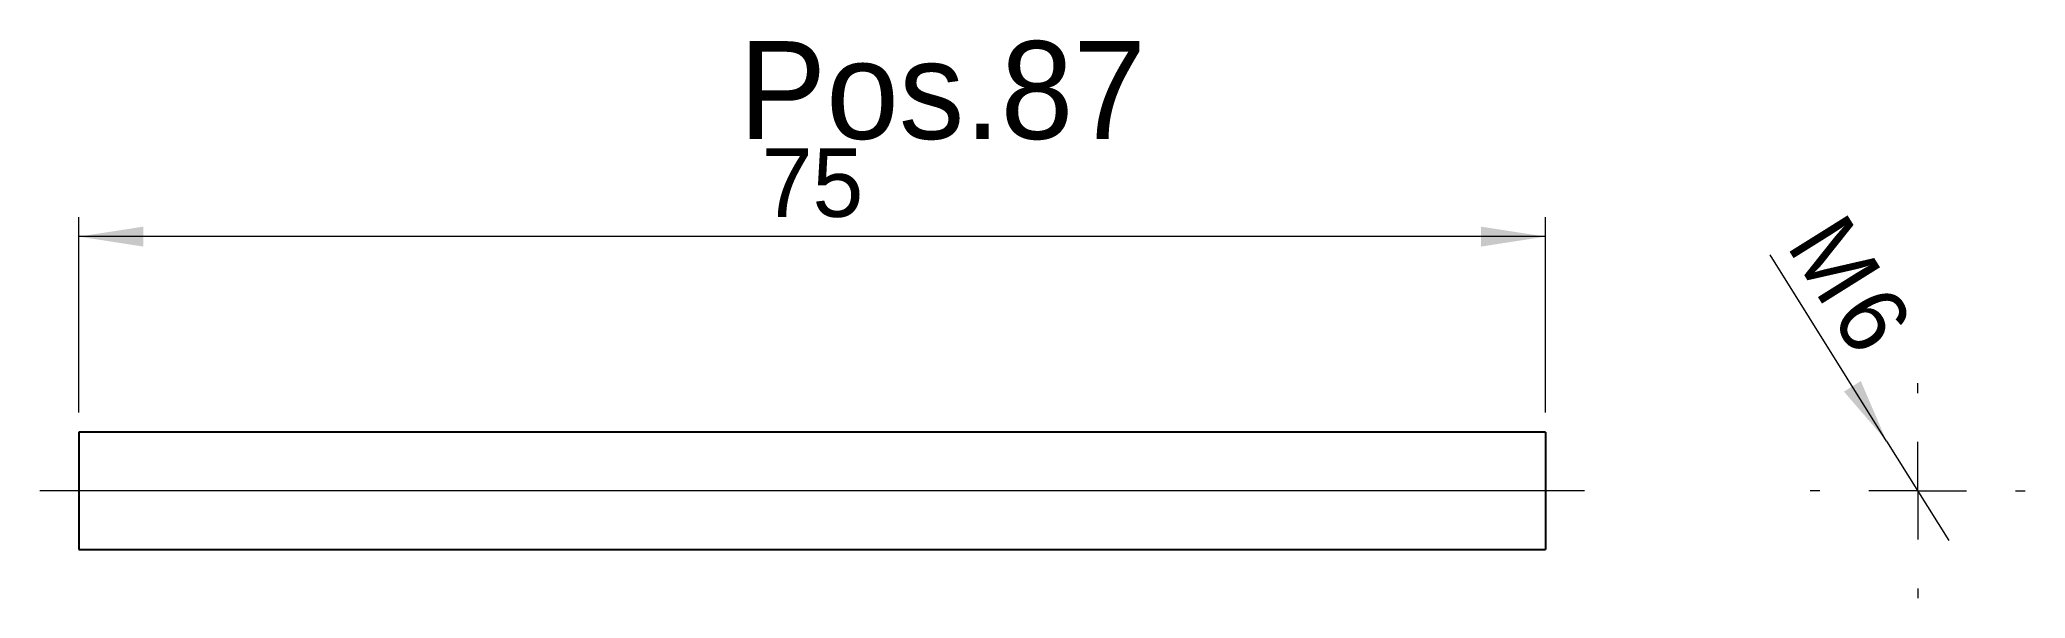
# Model space of a CAD drawing. Header units: metres. Extents: x 47 to 148, y 41 to 69.
import ezdxf

# ---------------------------------------------------------------- set-up
doc = ezdxf.new("R2010")
doc.units = ezdxf.units.M
doc.dimstyles.get("Standard").update_dxf_attribs({"dimtxt": 2.5, "dimasz": 2.5, "dimexe": 1.25, "dimexo": 0.625, "dimtad": 1, "dimcen": 2.5, "dimazin": 3, "dimtfac": 1, "dimtmove": 0, "dimatfit": 3})

# ---------------------------------------------------------------- blocks, each defined once
blk = doc.blocks.new('*D1')
at = {"color": 7, "linetype": 'Continuous', "lineweight": 18}
for p, q in [((48.52, 50.26), (48.52, 60.26)), ((123.52, 50.26), (123.52, 60.26)), ((123.52, 59.26), (48.52, 59.26))]:
    blk.add_line(p, q, dxfattribs=at)
for points in [[(48.52, 59.26), (51.82, 58.75), (51.82, 59.77)], [(123.52, 59.26), (120.22, 59.77), (120.22, 58.75)]]:
    blk.add_solid(points, dxfattribs=at)
at = {"color": 7, "linetype": 'Continuous', "lineweight": 18, "insert": (83.43, 63.77), "char_height": 3.5, "attachment_point": 1}
blk.add_mtext('75', dxfattribs=at)
blk = doc.blocks.new('*D2')
at = {"color": 7, "linetype": 'Continuous', "lineweight": 18}
for q in [(135.01, 58.32), (144.14, 43.71)]:
    blk.add_line((140.96, 48.8), q, dxfattribs=at)
blk.add_solid([(140.96, 48.8), (139.64, 51.87), (138.78, 51.33)], dxfattribs=at)
at = {"color": 7, "linetype": 'Continuous', "lineweight": 18, "char_height": 3.5, "attachment_point": 1, "rotation": 302.0251}
for s, insert in [('M', (138.76, 60.67)), ('6', (141.03, 57.04))]:
    blk.add_mtext(s, dxfattribs=dict(at, insert=insert))
blk = doc.blocks.new('SW_CENTERMARKSYMBOL_14')
at = {"color": 0, "linetype": 'Continuous', "lineweight": 0}
for p, q in [((0, 5), (0, 5.5)), ((0, 0), (0, 2.5)), ((-5, 0), (-5.5, 0)), ((0, 0), (-2.5, 0)), ((0, 0), (0, -2.5)), ((0, 0), (2.5, 0)), ((5, 0), (5.5, 0)), ((0, -5), (0, -5.5))]:
    blk.add_line(p, q, dxfattribs=at)

msp = doc.modelspace()

# ---------------------------------------------------------------- linework, layer by layer
at = {"color": 7, "linetype": 'Continuous', "lineweight": 25}
for p, q in [((123.519, 49.258), (48.519, 49.258)), ((48.519, 49.258), (48.519, 43.258)), ((123.519, 49.258), (123.519, 43.258)), ((48.519, 43.258), (123.519, 43.258))]:
    msp.add_line(p, q, dxfattribs=at)
at = {"color": 7, "lineweight": 18}
msp.add_line((125.519, 46.258), (46.519, 46.258), dxfattribs=at)

# ---------------------------------------------------------------- block references
at = {"color": 7, "linetype": 'Continuous', "lineweight": 0}
msp.add_blockref('SW_CENTERMARKSYMBOL_14', (142.551, 46.258), dxfattribs=at)

# ---------------------------------------------------------------- texts
at = {"insert": (82.275, 69.258), "char_height": 5, "attachment_point": 1}
msp.add_mtext('Pos.87', dxfattribs=at)

# ---------------------------------------------------------------- dimensions: what is measured, and where the dimension line sits
at = {"color": 7, "linetype": 'Continuous', "lineweight": 18}
dim = msp.add_linear_dim(base=(48.519, 59.258), p1=(123.519, 49.258), p2=(48.519, 49.258), dimstyle='Standard', dxfattribs=at)
dim.commit()
dim.dimension.update_dxf_attribs({"geometry": '*D1', "text_midpoint": (86.019, 59.258), "dimtype": 160})
dim = msp.add_diameter_dim_2p(p1=(144.142, 43.715), p2=(140.96, 48.802), text='M<>', dimstyle='Standard', dxfattribs=at)
dim.commit()
dim.dimension.update_dxf_attribs({"geometry": '*D2', "text_midpoint": (136.652, 55.689), "dimtype": 163})

doc.saveas('drawing.dxf')
